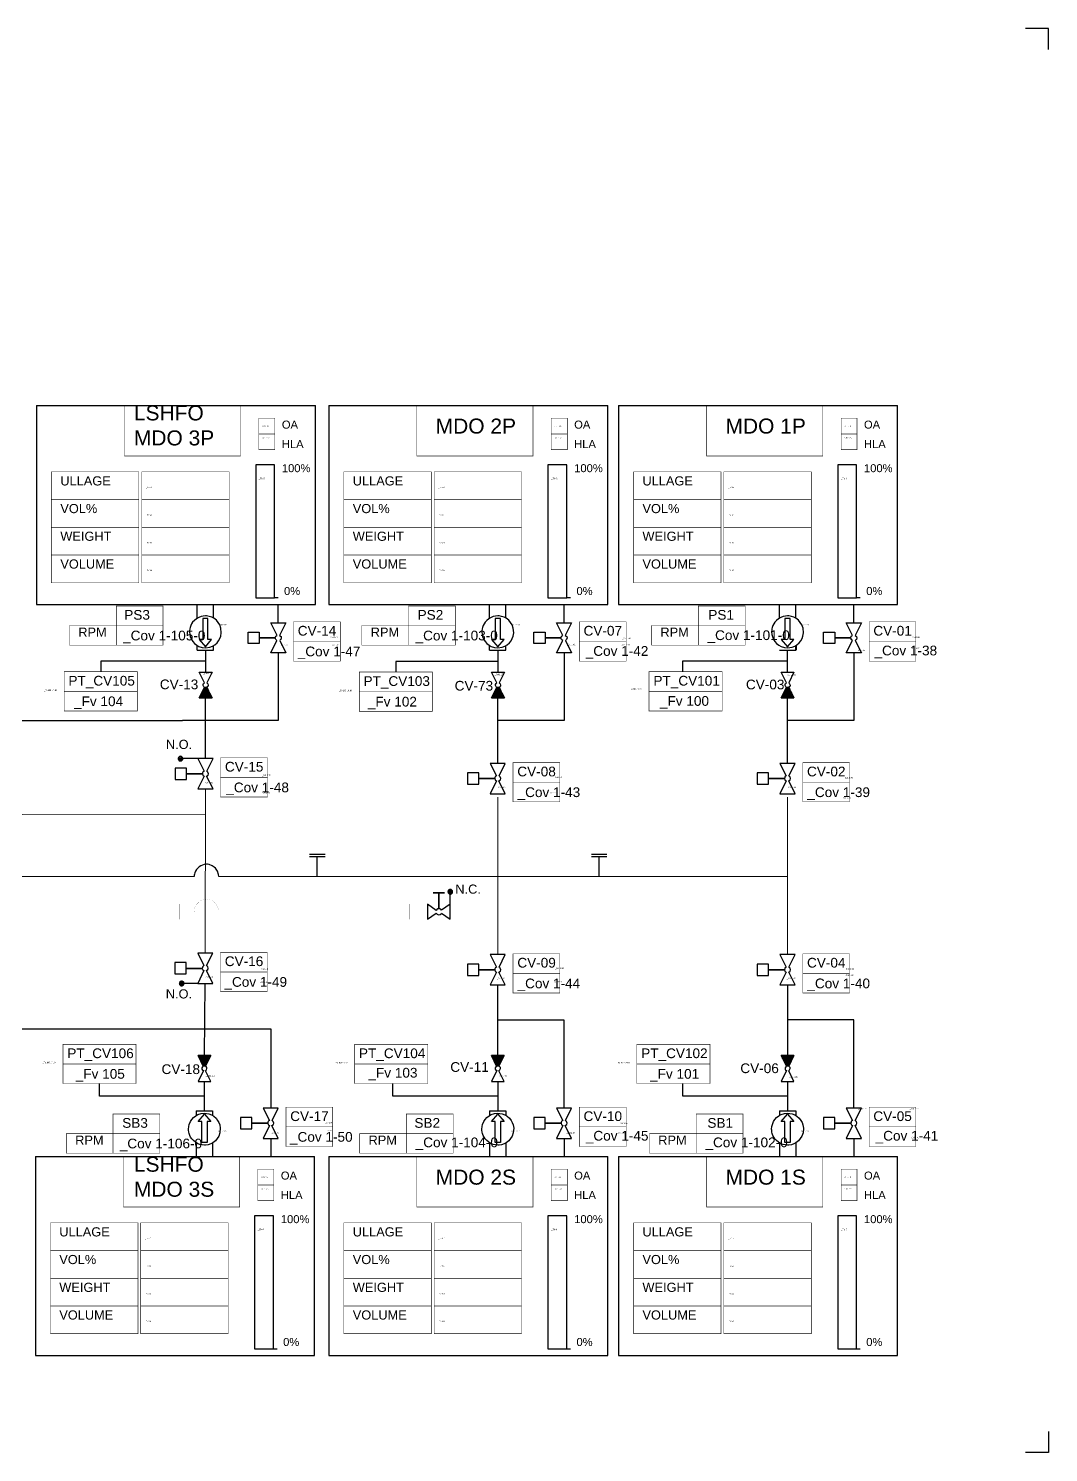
# Model space of a CAD drawing. Header units: millimetres. Extents: x 3560 to 26675, y 33959 to 46412.
# Drawn here: x 17756 to 26675, y 33959 to 46412 of the extents above; entities that cross this region are included whole.
import ezdxf
from ezdxf.enums import TextEntityAlignment as Align

# ---------------------------------------------------------------- set-up
doc = ezdxf.new("R2010")
doc.units = ezdxf.units.MM
for name, color, linetype in [('Alarm text', 1, 'Continuous'), ('Ballast', 80, 'Continuous'), ('Bar graph', 200, 'Continuous'), ('Control valve', 11, 'Continuous'), ('Free values', 80, 'Continuous'), ('Graph', 100, 'Continuous'), ('level alarm', 255, 'Continuous'), ('LSHFO lines', 50, 'Continuous'), ('MDO lines', 200, 'Continuous'), ('Object fields', 21, 'Continuous'), ('Objects not controlled', 40, 'Continuous'), ('Pump text', 90, 'Continuous'), ('Pumps', 130, 'Continuous'), ('TEKST', 7, 'Continuous'), ('Typical valve position', 1, 'Continuous')]:
    doc.layers.add(name, color=color, linetype=linetype)
for name, color, linetype, lineweight, plot in [('High Level Alarm', 30, 'Continuous', 25, False), ('Overfill Alarm', 1, 'Continuous', 25, False), ('Pressure transmitters', 30, 'Continuous', 25, False)]:
    doc.layers.add(name, color=color, linetype=linetype, lineweight=lineweight, plot=plot)
doc.styles.add('Arial', font='arial.ttf', dxfattribs={"height": 50})
doc.styles.get("Standard").update_dxf_attribs({"font": 'ARIAL.TTF'})

msp = doc.modelspace()

# ---------------------------------------------------------------- hatches: boundary and pattern name
at = {"layer": 'Objects not controlled'}
h = msp.add_hatch(dxfattribs=at)
h.set_pattern_fill('ANSI31', color=256, scale=36.0525, angle=-270)
h.set_pattern_definition([(135, (16071.1453, 32773.9293), (-3.186621, -3.186621), [])])
h.paths.add_polyline_path([(19361, 40558), (19315, 40650), (19295, 40650), (19248, 40558)])
h = msp.add_hatch(dxfattribs=at)
h.set_pattern_fill('ANSI31', color=256, scale=36.0525, angle=-270)
h.set_pattern_definition([(135, (18627.8857, 32773.9293), (-3.186621, -3.186621), [])])
h.paths.add_polyline_path([(21918, 40558), (21871, 40650), (21851, 40650), (21805, 40558)])
h = msp.add_hatch(dxfattribs=at)
h.set_pattern_fill('ANSI31', color=256, scale=36.0525, angle=-270)
h.set_pattern_definition([(135, (21159.3057, 32773.9293), (-3.186621, -3.186621), [])])
h.paths.add_polyline_path([(24449, 40558), (24403, 40650), (24383, 40650), (24336, 40558)])
h = msp.add_hatch(dxfattribs=at)
h.set_pattern_fill('ANSI31', color=256, scale=36.0525, angle=-270)
h.set_pattern_definition([(135, (16060.517, 26071.796), (-3.1866209, -3.1866209), [])])
h.paths.add_polyline_path([(19238, 37430), (19284, 37338), (19304, 37338), (19350, 37430)])
h = msp.add_hatch(dxfattribs=at)
h.set_pattern_fill('ANSI31', color=256, scale=36.0525, angle=-270)
h.set_pattern_definition([(135, (18625.7085, 26071.796), (-3.1866209, -3.1866209), [])])
h.paths.add_polyline_path([(21803, 37430), (21849, 37338), (21869, 37338), (21915, 37430)])
h = msp.add_hatch(dxfattribs=at)
h.set_pattern_fill('ANSI31', color=256, scale=36.0525, angle=-270)
h.set_pattern_definition([(135, (21159.3057, 26071.796), (-3.1866209, -3.1866209), [])])
h.paths.add_polyline_path([(24336, 37430), (24383, 37338), (24403, 37338), (24449, 37430)])
at = {"layer": 'Typical valve position'}
h = msp.add_hatch(dxfattribs=at)
h.set_pattern_fill('ANSI31', color=256, scale=3, angle=180)
h.set_pattern_definition([(225, (32503.725, 79922.128), (6.735192, -6.735192), [])])
h.paths.add_polyline_path([(19105, 40027), (19105, 40031), (19103, 40037), (19100, 40041), (19094, 40045), (19089, 40047), (19083, 40048), (19076, 40046), (19073, 40044), (19070, 40041), (19068, 40038), (19066, 40034), (19064, 40030), (19065, 40023), (19066, 40019), (19069, 40015), (19071, 40012), (19074, 40009), (19079, 40007), (19083, 40007), (19087, 40007), (19090, 40007), (19094, 40009), (19097, 40011), (19100, 40013), (19102, 40016), (19104, 40019), (19105, 40023), (19105, 40025)])
h = msp.add_hatch(dxfattribs=at)
h.set_pattern_fill('ANSI31', color=256, scale=3, angle=450)
h.set_pattern_definition([(135, (61338.923, 25444), (-6.735192, -6.735192), [])])
h.paths.add_polyline_path([(21442, 38843), (21444, 38842), (21448, 38843), (21454, 38845), (21458, 38848), (21462, 38853), (21464, 38859), (21464, 38865), (21462, 38872), (21461, 38875), (21458, 38878), (21455, 38880), (21451, 38882), (21447, 38883), (21440, 38883), (21436, 38882), (21431, 38879), (21428, 38876), (21426, 38873), (21424, 38869), (21423, 38864), (21424, 38861), (21424, 38858), (21426, 38854), (21427, 38851), (21430, 38848), (21433, 38846), (21436, 38844), (21440, 38843)])
h = msp.add_hatch(dxfattribs=at)
h.set_pattern_fill('ANSI31', color=256, scale=3, angle=180)
h.set_pattern_definition([(225, (32513.849, 77956.022), (6.735192, -6.735192), [])])
h.paths.add_polyline_path([(19115, 38061), (19115, 38065), (19113, 38071), (19110, 38075), (19105, 38079), (19099, 38081), (19093, 38081), (19086, 38079), (19083, 38078), (19080, 38075), (19078, 38072), (19076, 38068), (19075, 38064), (19075, 38057), (19076, 38053), (19079, 38048), (19081, 38046), (19084, 38043), (19089, 38041), (19094, 38041), (19097, 38041), (19100, 38041), (19104, 38043), (19107, 38045), (19110, 38047), (19112, 38050), (19114, 38053), (19115, 38057), (19115, 38059)])

# ---------------------------------------------------------------- linework, layer by layer
at = {"layer": 'Bar graph'}
for points in [[(19906, 41435), (19938, 41435)], [(22463, 41435), (22494, 41435)], [(24997, 41435), (25028, 41435)], [(19898, 34867), (19929, 34867)], [(22463, 34867), (22494, 34867)], [(24997, 34867), (25028, 34867)]]:
    msp.add_lwpolyline(points, dxfattribs=at)
at = {"layer": 'Control valve'}
for points in [[(20006, 40951), (19874, 40951), (19928, 41060), (19921, 41066), (19918, 41070), (19915, 41076), (19913, 41084), (19774, 41084), (19774, 41034), (19675, 41034), (19675, 41134), (19774, 41134), (19774, 41084), (19913, 41084), (19918, 41098), (19929, 41104), (19874, 41216), (20006, 41216), (19950, 41104), (19964, 41096), (19966, 41084), (19962, 41069), (19957, 41065), (19952, 41060)], [(22505, 40951), (22373, 40951), (22427, 41060), (22420, 41066), (22417, 41070), (22414, 41076), (22412, 41084), (22273, 41084), (22273, 41034), (22174, 41034), (22174, 41134), (22273, 41134), (22273, 41084), (22412, 41084), (22416, 41098), (22428, 41104), (22373, 41216), (22505, 41216), (22449, 41104), (22463, 41096), (22465, 41084), (22461, 41069), (22456, 41065), (22451, 41060)], [(25039, 40951), (24906, 40951), (24961, 41060), (24953, 41066), (24950, 41070), (24948, 41076), (24946, 41084), (24807, 41084), (24807, 41034), (24708, 41034), (24708, 41134), (24807, 41134), (24807, 41084), (24946, 41084), (24950, 41098), (24961, 41104), (24906, 41216), (25039, 41216), (24983, 41104), (24996, 41096), (24999, 41084), (24995, 41069), (24989, 41065), (24984, 41060)], [(19369, 40027), (19236, 40027), (19291, 39918), (19283, 39913), (19280, 39909), (19278, 39903), (19276, 39895), (19137, 39895), (19137, 39944), (19037, 39944), (19037, 39845), (19137, 39845), (19137, 39895), (19276, 39895), (19280, 39880), (19291, 39875), (19236, 39762), (19369, 39762), (19313, 39874), (19326, 39883), (19329, 39895), (19325, 39909), (19319, 39914), (19314, 39918)], [(21925, 39985), (21793, 39985), (21847, 39876), (21840, 39871), (21837, 39867), (21834, 39861), (21833, 39852), (21694, 39852), (21694, 39902), (21594, 39902), (21594, 39803), (21694, 39803), (21694, 39852), (21833, 39852), (21837, 39838), (21848, 39833), (21793, 39720), (21925, 39720), (21869, 39832), (21883, 39841), (21886, 39852), (21881, 39867), (21876, 39872), (21871, 39876)], [(24459, 39985), (24326, 39985), (24381, 39876), (24373, 39871), (24370, 39867), (24368, 39861), (24366, 39852), (24227, 39852), (24227, 39902), (24128, 39902), (24128, 39803), (24227, 39803), (24227, 39852), (24366, 39852), (24370, 39838), (24381, 39833), (24326, 39720), (24459, 39720), (24403, 39832), (24416, 39841), (24419, 39852), (24415, 39867), (24410, 39872), (24405, 39876)], [(19367, 38326), (19235, 38326), (19289, 38217), (19282, 38212), (19279, 38208), (19276, 38202), (19275, 38193), (19135, 38193), (19135, 38243), (19036, 38243), (19036, 38144), (19135, 38144), (19135, 38193), (19275, 38193), (19279, 38179), (19290, 38174), (19235, 38061), (19367, 38061), (19311, 38173), (19325, 38182), (19328, 38193), (19323, 38208), (19318, 38213), (19313, 38217)], [(21925, 38313), (21793, 38313), (21847, 38204), (21840, 38199), (21837, 38195), (21834, 38189), (21833, 38181), (21694, 38181), (21694, 38230), (21594, 38230), (21594, 38131), (21694, 38131), (21694, 38181), (21833, 38181), (21837, 38167), (21848, 38161), (21793, 38048), (21925, 38048), (21869, 38160), (21883, 38169), (21886, 38181), (21881, 38195), (21876, 38200), (21871, 38204)], [(24459, 38313), (24326, 38313), (24381, 38204), (24373, 38199), (24370, 38195), (24368, 38189), (24366, 38181), (24227, 38181), (24227, 38230), (24128, 38230), (24128, 38131), (24227, 38131), (24227, 38181), (24366, 38181), (24370, 38167), (24381, 38161), (24326, 38048), (24459, 38048), (24403, 38160), (24416, 38169), (24419, 38181), (24415, 38195), (24410, 38200), (24405, 38204)], [(19940, 36971), (19807, 36971), (19862, 36862), (19854, 36857), (19851, 36853), (19849, 36847), (19847, 36839), (19708, 36839), (19708, 36888), (19609, 36888), (19609, 36789), (19708, 36789), (19708, 36839), (19847, 36839), (19851, 36825), (19862, 36819), (19807, 36706), (19940, 36706), (19884, 36819), (19897, 36827), (19900, 36839), (19896, 36853), (19891, 36858), (19886, 36862)], [(22505, 36971), (22373, 36971), (22427, 36862), (22420, 36857), (22417, 36853), (22414, 36847), (22412, 36839), (22273, 36839), (22273, 36888), (22174, 36888), (22174, 36789), (22273, 36789), (22273, 36839), (22412, 36839), (22416, 36825), (22428, 36819), (22373, 36706), (22505, 36706), (22449, 36819), (22463, 36827), (22465, 36839), (22461, 36853), (22456, 36858), (22451, 36862)], [(25039, 36971), (24906, 36971), (24961, 36862), (24953, 36857), (24950, 36853), (24948, 36847), (24946, 36839), (24807, 36839), (24807, 36888), (24708, 36888), (24708, 36789), (24807, 36789), (24807, 36839), (24946, 36839), (24950, 36825), (24961, 36819), (24906, 36706), (25039, 36706), (24983, 36819), (24996, 36827), (24999, 36839), (24995, 36853), (24989, 36858), (24984, 36862)]]:
    msp.add_lwpolyline(points, close=True, dxfattribs=at)
at = {"layer": 'Defpoints'}
for points in [[(26675, 46228), (26675, 46412), (26474, 46412)], [(26675, 34143), (26675, 33959), (26474, 33959)]]:
    msp.add_lwpolyline(points, dxfattribs=at)
at = {"layer": 'Graph'}
for points in [[(19742, 41434), (19906, 41434), (19906, 42595), (19742, 42595)], [(22298, 41434), (22463, 41434), (22463, 42595), (22298, 42595)], [(24832, 41434), (24997, 41434), (24997, 42595), (24832, 42595)], [(19733, 34867), (19898, 34867), (19898, 36028), (19733, 36028)], [(22298, 34867), (22463, 34867), (22463, 36028), (22298, 36028)], [(24832, 34867), (24997, 34867), (24997, 36028), (24832, 36028)]]:
    msp.add_lwpolyline(points, close=True, dxfattribs=at)
at = {"layer": 'High Level Alarm', "const_width": 3.5}
for points in [[(19910, 42866), (19770, 42866), (19770, 42729), (19910, 42729), (19910, 42866)], [(22467, 42866), (22327, 42866), (22327, 42729), (22467, 42729), (22467, 42866)], [(25000, 42866), (24861, 42866), (24861, 42729), (25000, 42729), (25000, 42866)], [(19902, 36299), (19762, 36299), (19762, 36162), (19902, 36162), (19902, 36299)], [(22467, 36299), (22327, 36299), (22327, 36162), (22467, 36162), (22467, 36299)], [(25000, 36299), (24861, 36299), (24861, 36162), (25000, 36162), (25000, 36299)]]:
    msp.add_lwpolyline(points, close=True, dxfattribs=at)
at = {"layer": 'LSHFO lines'}
for points in [[(19305, 40783), (19305, 40975)], [(21861, 40783), (21861, 40975)], [(24393, 40783), (24393, 40975)], [(21859, 37205), (21859, 36947)], [(24393, 37205), (24393, 36947)], [(22439, 36706), (22439, 36549)], [(24972, 36706), (24972, 36549)]]:
    msp.add_lwpolyline(points, dxfattribs=at)
at = {"layer": 'LSHFO lines', "linetype": 'Continuous', "lineweight": 20}
for points in [[(19302, 39762), (19301, 38326)], [(16106, 39541), (19302, 39537)]]:
    msp.add_lwpolyline(points, dxfattribs=at)
at = {"layer": 'LSHFO lines', "const_width": 0.5}
for points in [[(19057, 38621), (19057, 38756)], [(19079, 38621), (19079, 38756)], [(19419, 38688), (19417, 38707), (19408, 38735), (19390, 38761), (19380, 38771), (19361, 38784), (19336, 38793), (19321, 38795), (19311, 38796), (19291, 38794), (19276, 38790), (19263, 38784), (19247, 38774), (19224, 38751), (19215, 38735), (19209, 38720), (19206, 38709), (19205, 38700), (19204, 38688)], [(19514, 38621), (19514, 38756)], [(19536, 38621), (19536, 38756)], [(21087, 38621), (21087, 38756)], [(21108, 38621), (21108, 38756)], [(16106, 38688), (19204, 38688)], [(19419, 38688), (21245, 38688)]]:
    msp.add_lwpolyline(points, dxfattribs=at)
at = {"layer": 'MDO lines'}
for points in [[(19940, 41216), (19940, 41374)], [(22439, 41216), (22439, 41374)], [(24972, 41216), (24972, 41374)], [(19940, 40951), (19940, 40360), (19102, 40360)], [(22439, 40951), (22439, 40360), (21859, 40360)], [(24972, 40951), (24972, 40360), (24393, 40360)], [(19302, 40027), (19302, 40558)], [(21859, 39985), (21859, 40558)], [(24393, 39985), (24393, 40558)], [(17413, 40360), (19102, 40360)], [(19419, 38996), (19417, 39014), (19408, 39042), (19390, 39069), (19380, 39078), (19361, 39091), (19336, 39100), (19321, 39103), (19311, 39104), (19291, 39101), (19276, 39097), (19263, 39091), (19247, 39082), (19224, 39058), (19215, 39042), (19209, 39028), (19206, 39016), (19205, 39008), (19204, 38996)], [(20214, 39193), (20349, 39193)], [(20214, 39172), (20349, 39172)], [(20281, 38996), (20281, 39172)], [(22678, 39193), (22812, 39193)], [(22678, 39172), (22812, 39172)], [(22745, 38996), (22745, 39172)], [(19294, 37430), (19301, 38061)], [(21859, 37430), (21859, 38048)], [(24393, 38048), (24393, 37430)], [(22439, 36971), (22439, 37740), (21859, 37740)], [(24972, 36971), (24972, 37744), (24393, 37744)], [(17413, 37663), (19874, 37663), (19874, 36971)], [(19294, 36947), (19294, 37205)], [(19874, 36706), (19874, 36549)]]:
    msp.add_lwpolyline(points, dxfattribs=at)
at = {"layer": 'MDO lines', "linetype": 'Continuous', "lineweight": 20}
for points in [[(21859, 39691), (21859, 38313)], [(24393, 39691), (24393, 38313)], [(19204, 38995), (15999, 38996)], [(24393, 38996), (19419, 38996)]]:
    msp.add_lwpolyline(points, dxfattribs=at)
at = {"layer": 'MDO lines', "const_width": 0.5}
msp.add_lwpolyline([(21444, 38688), (21859, 38688)], dxfattribs=at)
at = {"layer": 'Object fields'}
for points in [[(17825, 43116), (17825, 41374), (20264, 41374), (20264, 43116)], [(17825, 43116), (20264, 43116)], [(20382, 43116), (20382, 41374), (22821, 41374), (22821, 43116)], [(20382, 43116), (22821, 43116)], [(22916, 43116), (22916, 41374), (25355, 41374), (25355, 43116)], [(22916, 43116), (25355, 43116)], [(17817, 36549), (17817, 34807), (20256, 34807), (20256, 36549)], [(17817, 36549), (20256, 36549)], [(20382, 36549), (20382, 34807), (22821, 34807), (22821, 36549)], [(20382, 36549), (22821, 36549)], [(22916, 36549), (22916, 34807), (25355, 34807), (25355, 36549)], [(22916, 36549), (25355, 36549)]]:
    msp.add_lwpolyline(points, dxfattribs=at)
at = {"layer": 'Object fields', "const_width": 4.38}
for points in [[(19610, 43116), (18595, 43116), (18595, 42674), (19610, 42674), (19610, 43116)], [(22167, 43116), (21151, 43116), (21151, 42674), (22167, 42674), (22167, 43116)], [(24701, 43116), (23685, 43116), (23685, 42674), (24701, 42674), (24701, 43116)], [(18721, 42535), (17956, 42535), (17956, 42292), (18721, 42292), (18721, 42535)], [(19511, 42535), (18746, 42535), (18746, 42292), (19511, 42292), (19511, 42535)], [(21278, 42535), (20513, 42535), (20513, 42292), (21278, 42292), (21278, 42535)], [(22067, 42535), (21303, 42535), (21303, 42292), (22067, 42292), (22067, 42535)], [(23811, 42535), (23047, 42535), (23047, 42292), (23811, 42292), (23811, 42535)], [(24601, 42535), (23836, 42535), (23836, 42292), (24601, 42292), (24601, 42535)], [(18721, 42292), (17956, 42292), (17956, 42050), (18721, 42050), (18721, 42292)], [(19511, 42292), (18746, 42292), (18746, 42050), (19511, 42050), (19511, 42292)], [(21278, 42292), (20513, 42292), (20513, 42050), (21278, 42050), (21278, 42292)], [(22067, 42292), (21303, 42292), (21303, 42050), (22067, 42050), (22067, 42292)], [(23811, 42292), (23047, 42292), (23047, 42050), (23811, 42050), (23811, 42292)], [(24601, 42292), (23836, 42292), (23836, 42050), (24601, 42050), (24601, 42292)], [(18721, 42050), (17956, 42050), (17956, 41808), (18721, 41808), (18721, 42050)], [(19511, 42050), (18746, 42050), (18746, 41808), (19511, 41808), (19511, 42050)], [(21278, 42050), (20513, 42050), (20513, 41808), (21278, 41808), (21278, 42050)], [(22067, 42050), (21303, 42050), (21303, 41808), (22067, 41808), (22067, 42050)], [(23811, 42050), (23047, 42050), (23047, 41808), (23811, 41808), (23811, 42050)], [(24601, 42050), (23836, 42050), (23836, 41808), (24601, 41808), (24601, 42050)], [(18721, 41808), (17956, 41808), (17956, 41565), (18721, 41565), (18721, 41808)], [(19511, 41808), (18746, 41808), (18746, 41565), (19511, 41565), (19511, 41808)], [(21278, 41808), (20513, 41808), (20513, 41565), (21278, 41565), (21278, 41808)], [(22067, 41808), (21303, 41808), (21303, 41565), (22067, 41565), (22067, 41808)], [(23811, 41808), (23047, 41808), (23047, 41565), (23811, 41565), (23811, 41808)], [(24601, 41808), (23836, 41808), (23836, 41565), (24601, 41565), (24601, 41808)], [(18932, 41362), (18523, 41362), (18523, 41191), (18932, 41191), (18932, 41362)], [(21488, 41362), (21079, 41362), (21079, 41191), (21488, 41191), (21488, 41362)], [(24022, 41362), (23613, 41362), (23613, 41191), (24022, 41191), (24022, 41362)], [(20482, 41224), (20073, 41224), (20073, 41052), (20482, 41052), (20482, 41224)], [(22981, 41224), (22572, 41224), (22572, 41052), (22981, 41052), (22981, 41224)], [(25515, 41224), (25106, 41224), (25106, 41052), (25515, 41052), (25515, 41224)], [(18523, 41191), (18114, 41191), (18114, 41019), (18523, 41019), (18523, 41191)], [(18932, 41191), (18523, 41191), (18523, 41019), (18932, 41019), (18932, 41191)], [(21079, 41191), (20670, 41191), (20670, 41019), (21079, 41019), (21079, 41191)], [(21488, 41191), (21079, 41191), (21079, 41019), (21488, 41019), (21488, 41191)], [(23613, 41191), (23204, 41191), (23204, 41019), (23613, 41019), (23613, 41191)], [(24022, 41191), (23613, 41191), (23613, 41019), (24022, 41019), (24022, 41191)], [(20482, 41052), (20073, 41052), (20073, 40880), (20482, 40880), (20482, 41052)], [(22981, 41052), (22572, 41052), (22572, 40880), (22981, 40880), (22981, 41052)], [(25515, 41052), (25106, 41052), (25106, 40880), (25515, 40880), (25515, 41052)], [(18707, 40787), (18068, 40787), (18068, 40615), (18707, 40615), (18707, 40787)], [(21287, 40784), (20648, 40784), (20648, 40612), (21287, 40612), (21287, 40784)], [(23821, 40787), (23182, 40787), (23182, 40615), (23821, 40615), (23821, 40787)], [(18707, 40615), (18068, 40615), (18068, 40444), (18707, 40444), (18707, 40615)], [(21287, 40612), (20648, 40612), (20648, 40441), (21287, 40441), (21287, 40612)], [(23821, 40615), (23182, 40615), (23182, 40444), (23821, 40444), (23821, 40615)], [(19845, 40034), (19435, 40034), (19435, 39863), (19845, 39863), (19845, 40034)], [(22401, 39992), (21992, 39992), (21992, 39821), (22401, 39821), (22401, 39992)], [(24935, 39992), (24526, 39992), (24526, 39821), (24935, 39821), (24935, 39992)], [(19845, 39863), (19435, 39863), (19435, 39691), (19845, 39691), (19845, 39863)], [(22401, 39821), (21992, 39821), (21992, 39649), (22401, 39649), (22401, 39821)], [(24935, 39821), (24526, 39821), (24526, 39649), (24935, 39649), (24935, 39821)], [(19843, 38333), (19434, 38333), (19434, 38162), (19843, 38162), (19843, 38333)], [(22401, 38320), (21992, 38320), (21992, 38149), (22401, 38149), (22401, 38320)], [(24935, 38320), (24526, 38320), (24526, 38149), (24935, 38149), (24935, 38320)], [(19843, 38162), (19434, 38162), (19434, 37990), (19843, 37990), (19843, 38162)], [(22401, 38149), (21992, 38149), (21992, 37977), (22401, 37977), (22401, 38149)], [(24935, 38149), (24526, 38149), (24526, 37977), (24935, 37977), (24935, 38149)], [(18696, 37529), (18057, 37529), (18057, 37357), (18696, 37357), (18696, 37529)], [(21247, 37529), (20608, 37529), (20608, 37357), (21247, 37357), (21247, 37529)], [(23714, 37529), (23075, 37529), (23075, 37357), (23714, 37357), (23714, 37529)], [(18696, 37357), (18057, 37357), (18057, 37186), (18696, 37186), (18696, 37357)], [(21247, 37357), (20608, 37357), (20608, 37186), (21247, 37186), (21247, 37357)], [(23714, 37357), (23075, 37357), (23075, 37186), (23714, 37186), (23714, 37357)], [(18904, 36920), (18495, 36920), (18495, 36748), (18904, 36748), (18904, 36920)], [(20416, 36979), (20007, 36979), (20007, 36807), (20416, 36807), (20416, 36979)], [(21469, 36920), (21060, 36920), (21060, 36748), (21469, 36748), (21469, 36920)], [(22981, 36979), (22572, 36979), (22572, 36807), (22981, 36807), (22981, 36979)], [(24003, 36920), (23594, 36920), (23594, 36748), (24003, 36748), (24003, 36920)], [(25515, 36979), (25106, 36979), (25106, 36807), (25515, 36807), (25515, 36979)], [(18495, 36748), (18086, 36748), (18086, 36577), (18495, 36577), (18495, 36748)], [(18904, 36748), (18495, 36748), (18495, 36577), (18904, 36577), (18904, 36748)], [(20416, 36807), (20007, 36807), (20007, 36635), (20416, 36635), (20416, 36807)], [(21060, 36748), (20651, 36748), (20651, 36577), (21060, 36577), (21060, 36748)], [(21469, 36748), (21060, 36748), (21060, 36577), (21469, 36577), (21469, 36748)], [(22981, 36807), (22572, 36807), (22572, 36635), (22981, 36635), (22981, 36807)], [(23594, 36748), (23185, 36748), (23185, 36577), (23594, 36577), (23594, 36748)], [(24003, 36748), (23594, 36748), (23594, 36577), (24003, 36577), (24003, 36748)], [(25515, 36807), (25106, 36807), (25106, 36635), (25515, 36635), (25515, 36807)], [(19602, 36549), (18586, 36549), (18586, 36107), (19602, 36107), (19602, 36549)], [(22167, 36549), (21151, 36549), (21151, 36107), (22167, 36107), (22167, 36549)], [(24701, 36549), (23685, 36549), (23685, 36107), (24701, 36107), (24701, 36549)], [(18713, 35968), (17948, 35968), (17948, 35725), (18713, 35725), (18713, 35968)], [(19502, 35968), (18737, 35968), (18737, 35725), (19502, 35725), (19502, 35968)], [(21278, 35968), (20513, 35968), (20513, 35725), (21278, 35725), (21278, 35968)], [(22067, 35968), (21303, 35968), (21303, 35725), (22067, 35725), (22067, 35968)], [(23811, 35968), (23047, 35968), (23047, 35725), (23811, 35725), (23811, 35968)], [(24601, 35968), (23836, 35968), (23836, 35725), (24601, 35725), (24601, 35968)], [(18713, 35725), (17948, 35725), (17948, 35483), (18713, 35483), (18713, 35725)], [(19502, 35725), (18737, 35725), (18737, 35483), (19502, 35483), (19502, 35725)], [(21278, 35725), (20513, 35725), (20513, 35483), (21278, 35483), (21278, 35725)], [(22067, 35725), (21303, 35725), (21303, 35483), (22067, 35483), (22067, 35725)], [(23811, 35725), (23047, 35725), (23047, 35483), (23811, 35483), (23811, 35725)], [(24601, 35725), (23836, 35725), (23836, 35483), (24601, 35483), (24601, 35725)], [(18713, 35483), (17948, 35483), (17948, 35241), (18713, 35241), (18713, 35483)], [(19502, 35483), (18737, 35483), (18737, 35241), (19502, 35241), (19502, 35483)], [(21278, 35483), (20513, 35483), (20513, 35241), (21278, 35241), (21278, 35483)], [(22067, 35483), (21303, 35483), (21303, 35241), (22067, 35241), (22067, 35483)], [(23811, 35483), (23047, 35483), (23047, 35241), (23811, 35241), (23811, 35483)], [(24601, 35483), (23836, 35483), (23836, 35241), (24601, 35241), (24601, 35483)], [(18713, 35241), (17948, 35241), (17948, 34998), (18713, 34998), (18713, 35241)], [(19502, 35241), (18737, 35241), (18737, 34998), (19502, 34998), (19502, 35241)], [(21278, 35241), (20513, 35241), (20513, 34998), (21278, 34998), (21278, 35241)], [(22067, 35241), (21303, 35241), (21303, 34998), (22067, 34998), (22067, 35241)], [(23811, 35241), (23047, 35241), (23047, 34998), (23811, 34998), (23811, 35241)], [(24601, 35241), (23836, 35241), (23836, 34998), (24601, 34998), (24601, 35241)]]:
    msp.add_lwpolyline(points, dxfattribs=at)
at = {"layer": 'Objects not controlled'}
for points in [[(19361, 40558), (19248, 40558), (19295, 40650), (19288, 40656), (19283, 40666), (19283, 40676), (19287, 40685), (19295, 40689), (19248, 40783), (19361, 40783), (19315, 40691), (19318, 40688), (19323, 40682), (19327, 40671), (19327, 40661), (19319, 40654), (19315, 40650), (19320, 40639), (19329, 40621), (19338, 40604), (19361, 40558)], [(21918, 40558), (21805, 40558), (21851, 40650), (21845, 40656), (21839, 40666), (21839, 40676), (21844, 40685), (21852, 40689), (21805, 40783), (21918, 40783), (21871, 40691), (21874, 40688), (21880, 40682), (21884, 40671), (21884, 40661), (21876, 40654), (21871, 40650), (21877, 40639), (21886, 40621), (21894, 40604), (21918, 40558)], [(24449, 40558), (24336, 40558), (24383, 40650), (24377, 40656), (24371, 40666), (24371, 40676), (24375, 40685), (24384, 40689), (24336, 40783), (24449, 40783), (24403, 40691), (24406, 40688), (24411, 40682), (24415, 40671), (24415, 40661), (24407, 40654), (24403, 40650), (24409, 40639), (24417, 40621), (24426, 40604), (24449, 40558)], [(19315, 40650), (19295, 40650), (19248, 40558), (19361, 40558), (19315, 40650)], [(21871, 40650), (21851, 40650), (21805, 40558), (21918, 40558), (21871, 40650)], [(24403, 40650), (24383, 40650), (24336, 40558), (24449, 40558), (24403, 40650)], [(21444, 38622), (21444, 38754), (21368, 38701), (21360, 38710), (21353, 38713), (21345, 38715), (21345, 38854), (21394, 38854), (21295, 38854), (21345, 38854), (21345, 38715), (21336, 38713), (21326, 38707), (21321, 38700), (21245, 38754), (21245, 38622), (21321, 38676), (21329, 38667), (21340, 38662), (21355, 38664), (21364, 38670), (21368, 38676), (21444, 38622)], [(19350, 37430), (19238, 37430), (19284, 37337), (19278, 37332), (19272, 37322), (19272, 37312), (19276, 37303), (19285, 37299), (19238, 37205), (19350, 37205), (19304, 37297), (19307, 37300), (19313, 37306), (19316, 37317), (19316, 37326), (19308, 37334), (19304, 37338), (19310, 37349), (19318, 37366), (19327, 37384), (19350, 37430)], [(19304, 37338), (19284, 37338), (19238, 37430), (19350, 37430), (19304, 37338)], [(21915, 37430), (21803, 37430), (21849, 37337), (21843, 37332), (21837, 37322), (21837, 37312), (21842, 37303), (21850, 37299), (21803, 37205), (21915, 37205), (21869, 37297), (21872, 37300), (21878, 37306), (21882, 37317), (21882, 37326), (21874, 37334), (21869, 37338), (21875, 37349), (21884, 37366), (21892, 37384), (21915, 37430)], [(21869, 37338), (21849, 37338), (21803, 37430), (21915, 37430), (21869, 37338)], [(24449, 37430), (24336, 37430), (24383, 37337), (24377, 37332), (24371, 37322), (24371, 37312), (24375, 37303), (24384, 37299), (24336, 37205), (24449, 37205), (24403, 37297), (24406, 37300), (24411, 37306), (24415, 37317), (24415, 37326), (24407, 37334), (24403, 37338), (24409, 37349), (24417, 37366), (24426, 37384), (24449, 37430)], [(24403, 37338), (24383, 37338), (24336, 37430), (24449, 37430), (24403, 37338)]]:
    msp.add_lwpolyline(points, close=True, dxfattribs=at)
at = {"layer": 'Overfill Alarm', "const_width": 3.5}
for points in [[(19910, 43004), (19770, 43004), (19770, 42867), (19910, 42867), (19910, 43004)], [(22467, 43004), (22327, 43004), (22327, 42867), (22467, 42867), (22467, 43004)], [(25000, 43004), (24861, 43004), (24861, 42867), (25000, 42867), (25000, 43004)], [(19902, 36437), (19762, 36437), (19762, 36300), (19902, 36300), (19902, 36437)], [(22467, 36437), (22327, 36437), (22327, 36300), (22467, 36300), (22467, 36437)], [(25000, 36437), (24861, 36437), (24861, 36300), (25000, 36300), (25000, 36437)]]:
    msp.add_lwpolyline(points, close=True, dxfattribs=at)
at = {"layer": 'Pressure transmitters'}
for points in [[(19305, 40879), (18387, 40879), (18387, 40787)], [(21861, 40876), (20967, 40876), (20967, 40784)], [(24393, 40879), (23475, 40879), (23475, 40787)], [(19294, 37076), (18377, 37076), (18377, 37186)], [(21859, 37076), (20942, 37076), (20942, 37186)], [(24393, 37076), (23476, 37076), (23476, 37186)]]:
    msp.add_lwpolyline(points, dxfattribs=at)
at = {"layer": 'Pumps'}
for points in [[(19031, 41374), (19174, 41374)], [(19231, 41255), (19231, 41374)], [(19231, 41374), (19374, 41374)], [(19374, 41256), (19374, 41374)], [(21588, 41374), (21730, 41374)], [(21788, 41255), (21788, 41374)], [(21788, 41374), (21930, 41374)], [(21930, 41256), (21930, 41374)], [(24121, 41374), (24264, 41374)], [(24321, 41255), (24321, 41374)], [(24321, 41374), (24464, 41374)], [(24464, 41256), (24464, 41374)], [(19280, 41253), (19280, 41068), (19248, 41068), (19302, 41005), (19357, 41068), (19325, 41068), (19325, 41253), (19280, 41253)], [(21837, 41253), (21837, 41068), (21805, 41068), (21859, 41005), (21914, 41068), (21882, 41068), (21882, 41253), (21837, 41253)], [(24370, 41253), (24370, 41068), (24338, 41068), (24393, 41005), (24447, 41068), (24415, 41068), (24415, 41253), (24370, 41253)], [(19231, 40975), (19231, 41017)], [(19231, 40975), (19374, 40975)], [(19374, 40975), (19374, 41017)], [(21788, 40975), (21788, 41017)], [(21788, 40975), (21930, 40975)], [(21930, 40975), (21930, 41017)], [(24321, 40975), (24464, 40975)], [(24464, 40975), (24464, 41017)], [(24471, 40975), (24471, 41017)], [(19223, 36947), (19223, 36906)], [(19223, 36947), (19365, 36947)], [(19271, 36670), (19271, 36855), (19239, 36855), (19294, 36918), (19349, 36855), (19317, 36855), (19317, 36670), (19271, 36670)], [(19365, 36947), (19365, 36906)], [(21788, 36947), (21788, 36906)], [(21788, 36947), (21930, 36947)], [(21837, 36670), (21837, 36855), (21805, 36855), (21859, 36918), (21914, 36855), (21882, 36855), (21882, 36670), (21837, 36670)], [(21930, 36947), (21930, 36906)], [(24321, 36947), (24321, 36906)], [(24321, 36947), (24464, 36947)], [(24370, 36670), (24370, 36855), (24338, 36855), (24393, 36918), (24447, 36855), (24415, 36855), (24415, 36670), (24370, 36670)], [(24464, 36947), (24464, 36906)], [(19223, 36668), (19223, 36549)], [(19365, 36667), (19365, 36549)], [(21788, 36668), (21788, 36549)], [(21930, 36667), (21930, 36549)], [(24321, 36668), (24321, 36549)], [(24464, 36667), (24464, 36549)], [(19023, 36549), (19165, 36549)], [(21588, 36549), (21730, 36549)], [(24121, 36549), (24264, 36549)]]:
    msp.add_lwpolyline(points, dxfattribs=at)
for points in [[(19302, 41275), (19283, 41274), (19264, 41270), (19244, 41262), (19224, 41251), (19206, 41236), (19191, 41220), (19182, 41206), (19175, 41192), (19169, 41175), (19166, 41163), (19163, 41146), (19163, 41136), (19165, 41113), (19169, 41095), (19180, 41069), (19192, 41051), (19207, 41035), (19228, 41019), (19245, 41009), (19274, 41000), (19302, 40997), (19341, 41002), (19366, 41012), (19384, 41023), (19404, 41041), (19418, 41058), (19429, 41079), (19437, 41099), (19441, 41127), (19438, 41167), (19428, 41197), (19399, 41237), (19376, 41255), (19358, 41264), (19335, 41271), (19313, 41275), (19302, 41275)], [(21859, 41275), (21840, 41274), (21820, 41270), (21801, 41262), (21781, 41251), (21762, 41236), (21748, 41220), (21739, 41206), (21732, 41192), (21725, 41175), (21723, 41163), (21720, 41146), (21720, 41136), (21722, 41113), (21726, 41095), (21737, 41069), (21749, 41051), (21764, 41035), (21784, 41019), (21802, 41009), (21831, 41000), (21859, 40997), (21898, 41002), (21922, 41012), (21941, 41023), (21961, 41041), (21975, 41058), (21986, 41079), (21993, 41099), (21998, 41127), (21995, 41167), (21984, 41197), (21955, 41237), (21932, 41255), (21914, 41264), (21892, 41271), (21870, 41275), (21859, 41275)], [(24393, 41275), (24374, 41274), (24354, 41270), (24334, 41262), (24314, 41251), (24296, 41236), (24282, 41220), (24272, 41206), (24265, 41192), (24259, 41175), (24256, 41163), (24254, 41146), (24253, 41136), (24255, 41113), (24260, 41095), (24271, 41069), (24282, 41051), (24297, 41035), (24318, 41019), (24336, 41009), (24365, 41000), (24393, 40997), (24432, 41002), (24456, 41012), (24474, 41023), (24495, 41041), (24508, 41058), (24520, 41079), (24527, 41099), (24532, 41127), (24529, 41167), (24518, 41197), (24489, 41237), (24466, 41255), (24448, 41264), (24426, 41271), (24403, 41275), (24393, 41275)], [(19294, 36647), (19275, 36649), (19255, 36653), (19235, 36660), (19216, 36672), (19197, 36687), (19183, 36703), (19173, 36717), (19166, 36731), (19160, 36748), (19157, 36760), (19155, 36777), (19154, 36787), (19157, 36810), (19161, 36828), (19172, 36854), (19183, 36871), (19198, 36888), (19219, 36904), (19237, 36914), (19266, 36923), (19294, 36926), (19333, 36920), (19357, 36911), (19375, 36900), (19396, 36882), (19409, 36864), (19421, 36844), (19428, 36824), (19433, 36796), (19430, 36756), (19419, 36726), (19390, 36686), (19367, 36668), (19349, 36659), (19327, 36651), (19304, 36648), (19294, 36647)], [(21859, 36647), (21840, 36649), (21820, 36653), (21801, 36660), (21781, 36672), (21762, 36687), (21748, 36703), (21739, 36717), (21732, 36731), (21725, 36748), (21723, 36760), (21720, 36777), (21720, 36787), (21722, 36810), (21726, 36828), (21737, 36854), (21749, 36871), (21764, 36888), (21784, 36904), (21802, 36914), (21831, 36923), (21859, 36926), (21898, 36920), (21922, 36911), (21941, 36900), (21961, 36882), (21975, 36864), (21986, 36844), (21993, 36824), (21998, 36796), (21995, 36756), (21984, 36726), (21955, 36686), (21932, 36668), (21914, 36659), (21892, 36651), (21870, 36648), (21859, 36647)], [(24393, 36647), (24374, 36649), (24354, 36653), (24334, 36660), (24314, 36672), (24296, 36687), (24282, 36703), (24272, 36717), (24265, 36731), (24259, 36748), (24256, 36760), (24254, 36777), (24253, 36787), (24255, 36810), (24260, 36828), (24271, 36854), (24282, 36871), (24297, 36888), (24318, 36904), (24336, 36914), (24365, 36923), (24393, 36926), (24432, 36920), (24456, 36911), (24474, 36900), (24495, 36882), (24508, 36864), (24520, 36844), (24527, 36824), (24532, 36796), (24529, 36756), (24518, 36726), (24489, 36686), (24466, 36668), (24448, 36659), (24426, 36651), (24403, 36648), (24393, 36647)]]:
    msp.add_lwpolyline(points, close=True, dxfattribs=at)
at = {"layer": 'Typical valve position'}
for points in [[(19105, 40027), (19105, 40031), (19103, 40037), (19100, 40041), (19094, 40045), (19089, 40047), (19083, 40048), (19076, 40046), (19073, 40044), (19070, 40041), (19068, 40038), (19066, 40034), (19064, 40030), (19065, 40023), (19066, 40019), (19069, 40015), (19071, 40012), (19074, 40009), (19079, 40007), (19083, 40007), (19087, 40007), (19090, 40007), (19094, 40009), (19097, 40011), (19100, 40013), (19102, 40016), (19104, 40019), (19105, 40023), (19105, 40025), (19105, 40027)], [(21444, 38842), (21448, 38843), (21454, 38845), (21458, 38848), (21462, 38853), (21464, 38859), (21464, 38865), (21462, 38872), (21461, 38875), (21458, 38878), (21455, 38880), (21451, 38882), (21447, 38883), (21440, 38883), (21436, 38882), (21431, 38879), (21428, 38876), (21426, 38873), (21424, 38869), (21423, 38864), (21424, 38861), (21424, 38858), (21426, 38854), (21427, 38851), (21430, 38848), (21433, 38846), (21436, 38844), (21440, 38843), (21442, 38843), (21444, 38842)], [(19115, 38061), (19115, 38065), (19113, 38071), (19110, 38075), (19105, 38079), (19099, 38081), (19093, 38081), (19086, 38079), (19083, 38078), (19080, 38075), (19078, 38072), (19076, 38068), (19075, 38064), (19075, 38057), (19076, 38053), (19079, 38048), (19081, 38046), (19084, 38043), (19089, 38041), (19094, 38041), (19097, 38041), (19100, 38041), (19104, 38043), (19107, 38045), (19110, 38047), (19112, 38050), (19114, 38053), (19115, 38057), (19115, 38059), (19115, 38061)]]:
    msp.add_lwpolyline(points, close=True, dxfattribs=at)
for points in [[(19236, 40027), (19105, 40027)], [(21444, 38754), (21444, 38842)], [(19235, 38061), (19115, 38061)]]:
    msp.add_lwpolyline(points, dxfattribs=at)

# ---------------------------------------------------------------- texts
at = {"layer": 'Alarm text', "char_height": 80, "attachment_point": 1}
for s, insert in [('N.O.', (18957, 40192)), ('N.C.', (21488, 38926)), ('N.O.', (18956, 38010))]:
    msp.add_mtext_dynamic_manual_height_columns(s, width=301.66, gutter_width=12.5, heights=[0], dxfattribs=dict(at, insert=insert))
at = {"layer": 'Ballast', "linetype": 'Continuous', "style": 'Arial'}
for s, height, p in [('_Cov 1-105-0', 85, (18583, 41061)), ('_Col 1-105', 12, (19411, 41192)), ('_Col 1-47', 12, (20387, 41082)), ('_Col 1-100', 12, (21968, 41192)), ('_Col 1-103', 12, (21968, 41192)), ('_Col 1-101', 12, (24501, 41192)), ('_Col 1-38', 12, (25476, 41082)), ('_Col 1-47', 12, (19952, 41012)), ('_Col 1-47', 12, (20400, 41015)), ('_Col 1-42', 12, (22464, 41019)), ('_Cov 1-42', 85, (22628, 40926)), ('_Col 1-42', 12, (22942, 41017)), ('_Col 1-42', 12, (22948, 41072)), ('_Col 1-38', 12, (24999, 40969)), ('_Cov 1-38', 85, (25153, 40930)), ('_Col 1-38', 12, (25474, 40985)), ('_Col 1-213', 12, (19286, 40766)), ('_Col 1-273', 12, (21833, 40757)), ('_Col 1-203', 12, (24382, 40756)), ('_Fv 104', 85, (18154, 40486)), ('_Fv 102', 85, (20723, 40483)), ('_Fv 100', 85, (23277, 40489)), ('_Col 1-48', 12, (19799, 39877)), ('_Col 1-43', 12, (22349, 39857)), ('_Col 1-39', 13, (24884, 39853)), ('_Col 1-48', 12, (19295, 39812)), ('_Cov 1-48', 85, (19485, 39733)), ('_Col 1-48', 12, (19793, 39724)), ('_Col 1-43', 12, (21852, 39770)), ('_Cov 1-43', 85, (22032, 39691)), ('_Col 1-43', 12, (22307, 39723)), ('_Col 1-39', 13, (24386, 39770)), ('_Cov 1-39', 85, (24566, 39691)), ('_Col 1-39', 13, (24868, 39678)), ('_Col 1-49', 12, (19294, 38111)), ('_Cov 1-49', 85, (19469, 38032)), ('_Col 1-49', 12, (19778, 38181)), ('_Col 1-44', 12, (21852, 38099)), ('_Cov 1-44', 85, (22032, 38019)), ('_Col 1-44', 12, (22361, 38189)), ('_Col 1-40', 13, (24386, 38099)), ('_Cov 1-40', 85, (24566, 38019)), ('_Col 1-40', 13, (24891, 38127)), ('_Col 1-40', 13, (24893, 38182)), ('_Col 1-49', 12, (19779, 38069)), ('_Col 1-44', 12, (22343, 38071)), ('_Fv 105', 85, (18169, 37228)), ('_Col 1-218', 12, (19306, 37247)), ('_Fv 103', 85, (20728, 37238)), ('_Col 1-211', 12, (21861, 37246)), ('_Fv 101', 85, (23191, 37228)), ('_Col 1-206', 12, (24397, 37238)), ('_Col 1-41', 13, (25010, 36959)), ('_Col 1-41', 13, (25462, 36959)), ('_Col 1-106', 12, (19403, 36765)), ('_Col 1-50', 10, (19883, 36749)), ('_Cov 1-50', 85, (20042, 36677)), ('_Col 1-50', 10, (20351, 36839)), ('_Col 1-50', 10, (20362, 36771)), ('_Col 1-104', 12, (21968, 36765)), ('_Col 1-45', 12, (22460, 36749)), ('_Cov 1-45', 85, (22629, 36687)), ('_Col 1-45', 12, (22901, 36751)), ('_Col 1-45', 12, (22920, 36832)), ('_Col 1-102', 12, (24501, 36765)), ('_Cov 1-41', 85, (25163, 36687)), ('_Col 1-41', 13, (25465, 36707))]:
    msp.add_text(s, height=height, dxfattribs=at).set_placement(p)
at = {"layer": 'Ballast', "linetype": 'Continuous', "char_height": 85, "width": 304.77, "attachment_point": 1, "style": 'Arial'}
for s, insert in [('PS3', (18593, 41327)), ('PS2', (21158, 41327)), ('PS1', (23700, 41327)), ('CV-14', (20110, 41188)), ('CV-07', (22609, 41188)), ('CV-01', (25143, 41188)), ('PT_CV105', (18105, 40751)), ('PT_CV103', (20685, 40748)), ('PT_CV101', (23220, 40751)), ('CV-13', (18904, 40719)), ('CV-73', (21482, 40707)), ('CV-03', (24029, 40718)), ('CV-15', (19473, 39999)), ('CV-08', (22030, 39957)), ('CV-02', (24563, 39957)), ('CV-16', (19472, 38298)), ('CV-09', (22030, 38285)), ('CV-04', (24563, 38285)), ('PT_CV106', (18095, 37493)), ('PT_CV104', (20645, 37493)), ('PT_CV102', (23113, 37493)), ('CV-11', (21444, 37373)), ('CV-06', (23980, 37362)), ('CV-18', (18919, 37354)), ('SB3', (18575, 36884)), ('CV-17', (20044, 36943)), ('SB2', (21130, 36884)), ('CV-10', (22609, 36943)), ('SB1', (23692, 36884)), ('CV-05', (25143, 36943))]:
    msp.add_mtext(s, dxfattribs=dict(at, insert=insert))
at = {"layer": 'Bar graph', "linetype": 'Continuous', "style": 'Arial'}
for s, p in [('_Tb 5', (19769, 42476, 0)), ('_Tb 3', (22326, 42476, 0)), ('_Tb 1', (24860, 42476, 0)), ('_Tb 6', (19761, 35909, 0)), ('_Tb 4', (22326, 35909, 0)), ('_Tb 2', (24860, 35909, 0))]:
    msp.add_text(s, height=15, dxfattribs=at).set_placement(p, align=Align.MIDDLE_LEFT)
at = {"layer": 'Free values', "linetype": 'Continuous', "style": 'Arial'}
for s, p in [('_Tv 5-2', (18783, 42395, 0)), ('_Tv 3-2', (21340, 42395, 0)), ('_Tv 1-2', (23874, 42395, 0)), ('_Tv 5-1', (18783, 42152, 0)), ('_Tv 3-1', (21340, 42152, 0)), ('_Tv 1-1', (23874, 42152, 0)), ('_Tv 5-3', (18783, 41910, 0)), ('_Tv 3-3', (21340, 41910, 0)), ('_Tv 1-3', (23874, 41910, 0)), ('_Tv 5-0', (18783, 41668, 0)), ('_Tv 3-0', (21340, 41668, 0)), ('_Tv 1-0', (23874, 41668, 0)), ('_Tv 6-2', (18775, 35828, 0)), ('_Tv 4-2', (21340, 35828, 0)), ('_Tv 2-2', (23874, 35828, 0)), ('_Tv 6-1', (18775, 35585, 0)), ('_Tv 4-1', (21340, 35585, 0)), ('_Tv 2-1', (23874, 35585, 0)), ('_Tv 6-3', (18775, 35343, 0)), ('_Tv 4-3', (21340, 35343, 0)), ('_Tv 2-3', (23874, 35343, 0)), ('_Tv 6-0', (18775, 35101, 0)), ('_Tv 4-0', (21340, 35101, 0)), ('_Tv 2-0', (23874, 35101, 0))]:
    msp.add_text(s, height=11, dxfattribs=at).set_placement(p)
at = {"layer": 'level alarm', "linetype": 'Continuous', "style": 'Arial'}
for s, height, p in [('_Col 1- 404', 9.6, (19790, 42935)), ('_Col 1- 504', 9.6, (19795, 42833)), ('_Col 1- 402', 9.6, (22347, 42935)), ('_Col 1- 502', 9.6, (22351, 42833)), ('_Col 1- 400', 9.6, (24880, 42935)), ('_Col 1- 500', 9.6, (24885, 42833)), ('_Ta 104-10-10', 12, (17892, 40626)), ('_Ta 102-10-10', 12, (20472, 40623)), ('_Ta 100-10-10', 12, (23007, 40636)), ('_Ta 105-10-10', 12, (17880, 37370)), ('_Ta 103-10-10', 12, (20433, 37368)), ('_Ta 101-10-10', 12, (22900, 37368)), ('_Col 1- 405', 9.6, (19781, 36368)), ('_Col 1- 403', 9.6, (22347, 36368)), ('_Col 1- 401', 9.6, (24880, 36368)), ('_Col 1- 505', 9.6, (19786, 36265)), ('_Col 1- 503', 9.6, (22351, 36265)), ('_Col 1- 501', 9.6, (24885, 36265))]:
    msp.add_text(s, height=height, dxfattribs=at).set_placement(p, align=Align.MIDDLE_LEFT)
at = {"layer": 'Pump text', "linetype": 'Continuous', "style": 'Arial'}
for s, p in [('_Cov 1-103-0', (21140, 41061)), ('_Cov 1-101-0', (23693, 41064)), ('_Cov 1-47', (20110, 40922)), ('_Cov 1-106-0', (18554, 36619)), ('_Cov 1-104-0', (21141, 36629)), ('_Cov 1-102-0', (23675, 36629))]:
    msp.add_text(s, height=85, dxfattribs=at).set_placement(p)
at = {"layer": 'TEKST', "attachment_point": 1}
for s, width, insert, char_height in [('LSHFO\\PMDO 3P', 1041.98, (18677, 43116), 131.2), ('OA', 150, (19971, 42983), 70), ('MDO 2P', 808.84, (21316, 43001), 131.2), ('OA', 150, (22527, 42983), 70), ('MDO 1P', 808.84, (23850, 43001), 131.2), ('OA', 150, (25061, 42983), 70), ('HLA', 150, (19971, 42813), 70), ('HLA', 150, (22527, 42813), 70), ('HLA', 150, (25061, 42813), 70), ('100%', 150, (19971, 42602), 70), ('100%', 150, (22527, 42602), 70), ('100%', 150, (25061, 42602), 70), ('ULLAGE', 1005.08, (18034, 42496), 80), ('ULLAGE', 1005.08, (20591, 42496), 80), ('ULLAGE', 1005.08, (23124, 42496), 80), ('VOL%', 1005.08, (18034, 42254), 80), ('VOL%', 1005.08, (20591, 42254), 80), ('VOL%', 1005.08, (23124, 42254), 80), ('WEIGHT', 1005.08, (18034, 42012), 80), ('WEIGHT', 1005.08, (20591, 42012), 80), ('WEIGHT', 1005.08, (23124, 42012), 80), ('VOLUME', 1005.08, (18034, 41769), 80), ('VOLUME', 1005.08, (20591, 41769), 80), ('VOLUME', 1005.08, (23124, 41769), 80), ('0%', 150, (19990, 41528), 70), ('0%', 150, (22547, 41528), 70), ('0%', 150, (25081, 41528), 70), ('RPM', 1005.08, (18191, 41173), 80), ('RPM', 1005.08, (20748, 41173), 80), ('RPM', 1005.08, (23281, 41173), 80), ('RPM', 1005.08, (18164, 36731), 80), ('RPM', 1005.08, (20729, 36731), 80), ('RPM', 1005.08, (23262, 36731), 80), ('LSHFO\\PMDO 3S', 1041.98, (18677, 36546), 131.2), ('OA', 150, (19962, 36416), 70), ('MDO 2S', 808.84, (21316, 36433), 131.2), ('OA', 150, (22527, 36416), 70), ('MDO 1S', 808.84, (23850, 36433), 131.2), ('OA', 150, (25061, 36416), 70), ('HLA', 150, (19962, 36246), 70), ('HLA', 150, (22527, 36246), 70), ('HLA', 150, (25061, 36246), 70), ('100%', 150, (19962, 36035), 70), ('100%', 150, (22527, 36035), 70), ('100%', 150, (25061, 36035), 70), ('ULLAGE', 1005.08, (18025, 35929), 80), ('ULLAGE', 1005.08, (20591, 35929), 80), ('ULLAGE', 1005.08, (23124, 35929), 80), ('VOL%', 1005.08, (18025, 35687), 80), ('VOL%', 1005.08, (20591, 35687), 80), ('VOL%', 1005.08, (23124, 35687), 80), ('WEIGHT', 1005.08, (18025, 35444), 80), ('WEIGHT', 1005.08, (20591, 35444), 80), ('WEIGHT', 1005.08, (23124, 35444), 80), ('VOLUME', 1005.08, (18025, 35202), 80), ('VOLUME', 1005.08, (20591, 35202), 80), ('VOLUME', 1005.08, (23124, 35202), 80), ('0%', 150, (19982, 34961), 70), ('0%', 150, (22547, 34961), 70), ('0%', 150, (25081, 34961), 70)]:
    msp.add_mtext_dynamic_manual_height_columns(s, width=width, gutter_width=12.5, heights=[0], dxfattribs=dict(at, insert=insert, char_height=char_height))

doc.saveas('drawing.dxf')
